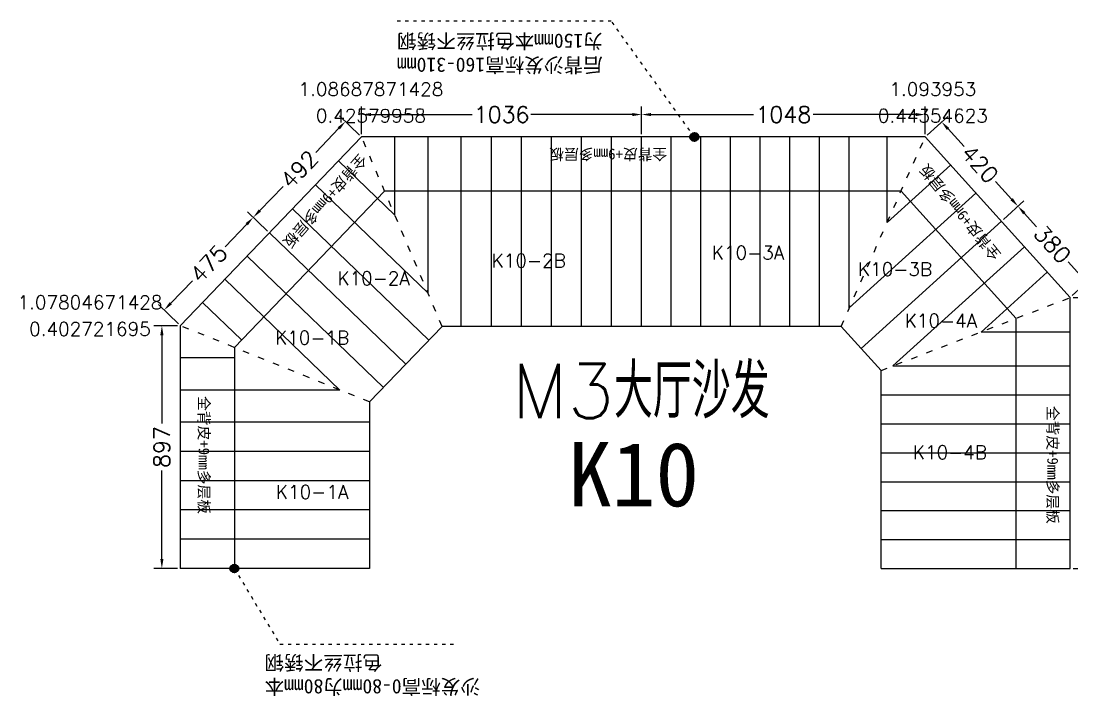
# Model space of a CAD drawing. Header units: millimetres. Extents: x 1725838 to 1745173, y -304752 to -289676.
# Drawn here: x 1728352 to 1732239, y -298434 to -295939 of the extents above; entities that cross this region are included whole.
import ezdxf

# ---------------------------------------------------------------- set-up
doc = ezdxf.new("R2010")
doc.units = ezdxf.units.MM
doc.header["$PDMODE"] = 35
doc.header["$PDSIZE"] = 3
doc.linetypes.add('ACAD_ISO03W100', pattern=[30, 12, -18])
doc.layers.add('标注', color=7, linetype='Continuous')
doc.layers.add('线型', color=3, linetype='Continuous', lineweight=50)
doc.styles.add('SIMPLEX', font='simplex.shx', dxfattribs={"bigfont": 'gbcbig.shx'})
doc.styles.get("Standard").update_dxf_attribs({"font": 'simplex.shx', "bigfont": 'gbcbig.shx'})
doc.dimstyles.new('整数60', dxfattribs={"dimtxt": 60, "dimasz": 35, "dimexe": 30, "dimexo": 10, "dimgap": 10, "dimtad": 0, "dimdec": 0, "dimzin": 12, "dimdsep": 46, "dimtxsty": 'SIMPLEX', "dimcen": 50, "dimclrd": 256, "dimclre": 256, "dimclrt": 3, "dimazin": 3, "dimtfac": 1, "dimtdec": 0, "dimtmove": 1, "dimatfit": 3, "dimfxl": 0, "dimlwd": -1, "dimlwe": -1, "dimarcsym": 0})

# ---------------------------------------------------------------- blocks, each defined once
blk = doc.blocks.new('*D238')
for p, q in [((1728931, -297065.1), (1728842.9, -297065.1)), ((1728872.9, -297100.1), (1728872.9, -297426.6)), ((1728872.9, -297927.5), (1728872.9, -297600.9)), ((1728931, -297962.5), (1728842.9, -297962.5))]:
    blk.add_line(p, q)
for points in [[(1728867.1, -297100.1), (1728878.7, -297100.1), (1728872.9, -297065.1)], [(1728867.1, -297927.5), (1728878.7, -297927.5), (1728872.9, -297962.5)]]:
    blk.add_solid(points)
at = {"layer": 'Defpoints', "color": 0}
for p in [(1728941, -297065.1), (1728872.9, -297962.5), (1728941, -297962.5)]:
    blk.add_point(p, dxfattribs=at)
at = {"color": 3, "insert": (1728872.9, -297513.8), "char_height": 60, "attachment_point": 5, "rotation": 90, "style": 'SIMPLEX'}
blk.add_mtext('897', dxfattribs=at)
blk = doc.blocks.new('*D239')
for p, q in [((1729263.5, -296715.2), (1729189.4, -296643.9)), ((1729186.7, -296689.9), (1729106.7, -296773.2)), ((1728905.8, -296982.1), (1728985.9, -296898.9)), ((1728934.1, -297057.8), (1728859.9, -296986.6))]:
    blk.add_line(p, q)
for points in [[(1729182.5, -296685.9), (1729190.9, -296694), (1729211, -296664.7)], [(1728901.6, -296978.1), (1728910, -296986.2), (1728881.6, -297007.4)]]:
    blk.add_solid(points)
at = {"layer": 'Defpoints', "color": 0}
for p in [(1729211, -296664.7), (1729270.7, -296722.1), (1728941.3, -297064.8)]:
    blk.add_point(p, dxfattribs=at)
at = {"color": 3, "insert": (1729046.3, -296836), "char_height": 60, "attachment_point": 5, "rotation": 46.1286, "style": 'SIMPLEX'}
blk.add_mtext('475', dxfattribs=at)
blk = doc.blocks.new('*D136')
for p, q in [((1729604.4, -296360.6), (1729530.3, -296289.3)), ((1729527.6, -296335.3), (1729441.8, -296424.6)), ((1729235.2, -296639.5), (1729321, -296550.2)), ((1729263.5, -296715.2), (1729189.4, -296643.9))]:
    blk.add_line(p, q)
for points in [[(1729523.4, -296331.3), (1729531.8, -296339.4), (1729551.9, -296310.1)], [(1729231, -296635.4), (1729239.5, -296643.5), (1729211, -296664.7)]]:
    blk.add_solid(points)
at = {"layer": 'Defpoints', "color": 0}
for p in [(1729611.6, -296367.5), (1729211, -296664.7), (1729270.7, -296722.1)]:
    blk.add_point(p, dxfattribs=at)
at = {"color": 3, "insert": (1729381.4, -296487.4), "char_height": 60, "attachment_point": 5, "rotation": 46.1286, "style": 'SIMPLEX'}
blk.add_mtext('492', dxfattribs=at)
blk = doc.blocks.new('*D137')
for p, q in [((1729611.6, -296357.5), (1729611.6, -296254.7)), ((1730647.6, -296357.5), (1730647.6, -296254.7)), ((1729646.6, -296284.7), (1730021, -296284.7)), ((1730612.6, -296284.7), (1730238.2, -296284.7))]:
    blk.add_line(p, q)
for points in [[(1729646.6, -296278.9), (1729646.6, -296290.5), (1729611.6, -296284.7)], [(1730612.6, -296278.9), (1730612.6, -296290.5), (1730647.6, -296284.7)]]:
    blk.add_solid(points)
at = {"layer": 'Defpoints', "color": 0}
for p in [(1730647.6, -296284.7), (1729611.6, -296367.5), (1730647.6, -296367.5)]:
    blk.add_point(p, dxfattribs=at)
at = {"color": 3, "insert": (1730129.6, -296284.7), "char_height": 60, "attachment_point": 5, "style": 'SIMPLEX'}
blk.add_mtext('1036', dxfattribs=at)
blk = doc.blocks.new('*D138')
for p, q in [((1730647.6, -296357.5), (1730647.6, -296254.7)), ((1731696, -296357.5), (1731696, -296254.7)), ((1730682.6, -296284.7), (1731061.8, -296284.7)), ((1731661, -296284.7), (1731281.8, -296284.7))]:
    blk.add_line(p, q)
for points in [[(1730682.6, -296278.9), (1730682.6, -296290.5), (1730647.6, -296284.7)], [(1731661, -296278.9), (1731661, -296290.5), (1731696, -296284.7)]]:
    blk.add_solid(points)
at = {"layer": 'Defpoints', "color": 0}
for p in [(1730647.6, -296284.7), (1730647.6, -296367.5), (1731696, -296367.5)]:
    blk.add_point(p, dxfattribs=at)
at = {"color": 3, "insert": (1731171.8, -296284.7), "char_height": 60, "attachment_point": 5, "style": 'SIMPLEX'}
blk.add_mtext('1048', dxfattribs=at)
blk = doc.blocks.new('*D139')
for p, q in [((1731703.4, -296360.8), (1731779.6, -296291.8)), ((1731780.9, -296337.9), (1731840, -296403.2)), ((1732016.1, -296597.7), (1731957, -296532.4)), ((1731985.6, -296672.5), (1732061.9, -296603.5))]:
    blk.add_line(p, q)
for points in [[(1731785.2, -296333.9), (1731776.6, -296341.8), (1731757.4, -296311.9)], [(1732020.5, -296593.7), (1732011.8, -296601.6), (1732039.6, -296623.6)]]:
    blk.add_solid(points)
at = {"layer": 'Defpoints', "color": 0}
for p in [(1731696, -296367.5), (1732039.6, -296623.6), (1731978.2, -296679.2)]:
    blk.add_point(p, dxfattribs=at)
at = {"color": 3, "insert": (1731898.5, -296467.8), "char_height": 60, "attachment_point": 5, "rotation": 312.161, "style": 'SIMPLEX'}
blk.add_mtext('420', dxfattribs=at)
blk = doc.blocks.new('*D140')
for p, q in [((1731985.6, -296672.5), (1732061.9, -296603.5)), ((1732063.1, -296649.6), (1732108.6, -296699.8)), ((1732271.1, -296879.2), (1732225.6, -296829)), ((1732240.6, -296954), (1732316.8, -296885))]:
    blk.add_line(p, q)
for points in [[(1732067.4, -296645.6), (1732058.8, -296653.5), (1732039.6, -296623.6)], [(1732275.4, -296875.3), (1732266.8, -296883.1), (1732294.6, -296905.2)]]:
    blk.add_solid(points)
at = {"layer": 'Defpoints', "color": 0}
for p in [(1732039.6, -296623.6), (1731978.2, -296679.2), (1732233.2, -296960.8)]:
    blk.add_point(p, dxfattribs=at)
at = {"color": 3, "insert": (1732167.1, -296764.4), "char_height": 60, "attachment_point": 5, "rotation": 312.161, "style": 'SIMPLEX'}
blk.add_mtext('380', dxfattribs=at)
blk = doc.blocks.new('*D141')
for p, q in [((1732243.2, -296960.8), (1732346, -296960.8)), ((1732316, -296995.8), (1732316, -297351.6)), ((1732316, -297927.5), (1732316, -297571.6)), ((1732243.2, -297962.5), (1732346, -297962.5))]:
    blk.add_line(p, q)
for points in [[(1732310.2, -296995.8), (1732321.8, -296995.8), (1732316, -296960.8)], [(1732310.2, -297927.5), (1732321.8, -297927.5), (1732316, -297962.5)]]:
    blk.add_solid(points)
at = {"layer": 'Defpoints', "color": 0}
for p in [(1732233.2, -296960.8), (1732233.2, -297962.5), (1732316, -297962.5)]:
    blk.add_point(p, dxfattribs=at)
at = {"color": 3, "insert": (1732316, -297461.6), "char_height": 60, "attachment_point": 5, "rotation": 90, "style": 'SIMPLEX'}
blk.add_mtext('1002', dxfattribs=at)

msp = doc.modelspace()

# ---------------------------------------------------------------- hatches: boundary and pattern name
at = {"layer": '线型'}
h = msp.add_hatch(color=1, dxfattribs=at)
edge = h.paths.add_edge_path()
edge.add_arc((1730842.7, -296367.5), 13.8, 0, 360)
h = msp.add_hatch(color=1, dxfattribs=at)
edge = h.paths.add_edge_path()
edge.add_arc((1729141, -297962.5), 13.8, 0, 360)

# ---------------------------------------------------------------- linework, layer by layer
at = {"color": 6}
for p, q in [((1729611.6, -296367.5), (1728941, -297065.1)), ((1731696, -296367.5), (1729611.6, -296367.5)), ((1732233.2, -296960.8), (1731696, -296367.5))]:
    msp.add_line(p, q, dxfattribs=at)
at = {"color": 1, "linetype": 'ACAD_ISO03W100', "ltscale": 2}
for p, q in [((1729909.7, -297067.5), (1729611.6, -296367.5)), ((1731385.5, -297067.5), (1731696, -296367.5)), ((1731533.2, -297230.6), (1732233.2, -296960.8)), ((1729641, -297347), (1728941, -297065.1))]:
    msp.add_line(p, q, dxfattribs=at)
at = {"color": 1}
for p, q in [((1729734.6, -296656.3), (1729734.6, -296367.5)), ((1729857.5, -296945.1), (1729857.5, -296367.5)), ((1729980.5, -297067.5), (1729980.5, -296367.5)), ((1730091.7, -297067.5), (1730091.7, -296367.5)), ((1730202.9, -297067.5), (1730202.9, -296367.5)), ((1730314, -297067.5), (1730314, -296367.5)), ((1730425.2, -297067.5), (1730425.2, -296367.5)), ((1730536.4, -297067.5), (1730536.4, -296367.5)), ((1730757.3, -297067.5), (1730757.3, -296367.5)), ((1730867, -297067.5), (1730867, -296367.5)), ((1730976.8, -297067.5), (1730976.8, -296367.5)), ((1731086.5, -297067.5), (1731086.5, -296367.5)), ((1731196.2, -297067.5), (1731196.2, -296367.5)), ((1731305.9, -297067.5), (1731305.9, -296367.5)), ((1731415.7, -296999.5), (1731415.7, -296367.5)), ((1731555.8, -296683.5), (1731555.8, -296367.5)), ((1729734.6, -296656.3), (1729526.4, -296456.2)), ((1731555.8, -296683.5), (1731790.1, -296471.4)), ((1729857.5, -296945.1), (1729441.1, -296544.8)), ((1731415.7, -296999.5), (1731884.2, -296575.3)), ((1729860.5, -297118.6), (1729355.9, -296633.5)), ((1731576.3, -297214), (1732063.2, -296773.1)), ((1729692.9, -297293), (1729188.3, -296807.8)), ((1731903.5, -297088.5), (1732148.2, -296866.9)), ((1729531.6, -297302.9), (1729105.8, -296893.6)), ((1729167.6, -297117.9), (1729023.4, -296979.3)), ((1728941, -297065.1), (1728941, -297962.5)), ((1731903.1, -297087.4), (1732233.2, -297087.4)), ((1729141, -297184), (1728941, -297184)), ((1731576.3, -297214), (1732233.2, -297214)), ((1729531.6, -297302.9), (1728941, -297302.9)), ((1731533.2, -297320.9), (1732233.2, -297320.9)), ((1729641, -297421.9), (1728941, -297421.9)), ((1731533.2, -297427.8), (1732233.2, -297427.8)), ((1729641, -297530), (1728941, -297530)), ((1731533.2, -297534.8), (1732233.2, -297534.8)), ((1729641, -297638.1), (1728941, -297638.1)), ((1731533.2, -297641.7), (1732233.2, -297641.7)), ((1729641, -297746.2), (1728941, -297746.2)), ((1731533.2, -297748.6), (1732233.2, -297748.6)), ((1729641, -297854.4), (1728941, -297854.4)), ((1731533.2, -297855.6), (1732233.2, -297855.6)), ((1729641, -297962.5), (1728941, -297962.5)), ((1731533.2, -297962.5), (1732233.2, -297962.5))]:
    msp.add_line(p, q, dxfattribs=at)
at = {"color": 4}
for p, q in [((1730647.6, -297067.5), (1730647.6, -296367.5)), ((1729696.8, -296567.5), (1729141, -297145.6)), ((1731459.3, -297149.1), (1731978.2, -296679.2)), ((1729775.3, -297207.2), (1729270.7, -296722.1)), ((1732233.2, -297962.5), (1732233.2, -296960.8)), ((1729141, -297145.6), (1729141, -297962.5))]:
    msp.add_line(p, q, dxfattribs=at)
msp.add_lwpolyline([(1732033.2, -297962.5), (1732033.2, -297037.9), (1731607.3, -296567.5), (1729696.8, -296567.5)], dxfattribs=at)
at = {"color": 1}
msp.add_lwpolyline([(1731533.2, -297962.5), (1731533.2, -297230.6), (1731385.5, -297067.5), (1729909.7, -297067.5), (1729641, -297347), (1729641, -297962.5)], dxfattribs=at)
at = {"layer": '标注', "color": 1, "linetype": 'ACAD_ISO03W100'}
for p, q in [((1730535.3, -295939), (1729727, -295939)), ((1730842.7, -296367.5), (1730535.3, -295939)), ((1729141, -297962.5), (1729309.5, -298242.2)), ((1729309.5, -298242.2), (1729951.2, -298242.2))]:
    msp.add_line(p, q, dxfattribs=at)
at = {"layer": '线型', "color": 1}
for centre in [(1730842.7, -296367.5), (1729141, -297962.5)]:
    msp.add_circle(centre, 13.8, dxfattribs=at)

# ---------------------------------------------------------------- texts
at = {"color": 1, "attachment_point": 5}
for s, insert, char_height in [('\\A1;1.08687871428', (1729646.1, -296190.9), 50), ('\\A1;1.093953', (1731724.8, -296190.9), 50), ('\\A1;0.42579958', (1729646.1, -296289.2), 50), ('\\A1;0.44354623', (1731724.8, -296289.2), 50), ('\\A1;1.07804671428', (1728606.8, -296978.8), 50), ('\\A1;0.402721695', (1728606.8, -297077), 50), ('\\A1;M3大厅沙发', (1730644.7, -297307.1), 200)]:
    msp.add_mtext(s, dxfattribs=dict(at, insert=insert, char_height=char_height))
at = {"char_height": 40}
for insert, width, attachment_point, rotation in [((1730305.8, -296406.5), 1239.728, 9, 180), ((1729601.2, -296423.6), 788.267, 7, 228.8784), ((1731707.2, -296461), 788.267, 9, 129.0871), ((1729004, -297761.4), 607.467, 9, 270), ((1732188.4, -297797.6), 607.467, 3, 270)]:
    msp.add_mtext('{\\fNSimSun|b0|i0|c134|p49;\\C0;全背皮+9mm多层板}', dxfattribs=dict(at, insert=insert, width=width, attachment_point=attachment_point, rotation=rotation))
at = {"color": 3, "char_height": 50, "attachment_point": 5}
for s, insert in [('\\A1;K10-3A', (1731041, -296795.4)), ('\\A1;K10-2B', (1730229.8, -296824.6)), ('\\A1;K10-3B', (1731585, -296856.2)), ('\\A1;K10-2A', (1729656, -296889.8)), ('\\A1;K10-4A', (1731754.5, -297046.8)), ('\\A1;K10-1B', (1729428.6, -297109.5)), ('\\A1;K10-4B', (1731787.8, -297532.9)), ('\\A1;K10-1A', (1729428.6, -297679.5))]:
    msp.add_mtext(s, dxfattribs=dict(at, insert=insert))
at = {"insert": (1730860.1, -297736.7), "char_height": 237.329, "width": 621.512, "attachment_point": 9}
msp.add_mtext('{\\fNSimSun|b0|i0|c134|p49;\\C1;K10}', dxfattribs=at)
at = {"layer": '标注', "char_height": 53.162, "width": 794.576, "attachment_point": 9, "rotation": 180}
for s, insert in [('{\\fNSimSun|b0|i0|c134|p49;\\C1;后背沙发标高160-310mm为150mm本色拉丝不锈钢}', (1729742.9, -295980.3)), ('{\\fNSimSun|b0|i0|c134|p49;\\C1;沙发标高0-80mm为80mm本色拉丝不锈钢}', (1729252.9, -298277.8))]:
    msp.add_mtext(s, dxfattribs=dict(at, insert=insert))

# ---------------------------------------------------------------- dimensions: what is measured, and where the dimension line sits
for p1, p2, distance, picture, middle in [((1729611.6, -296367.5), (1730647.6, -296367.5), 82.8, '*D137', (1730129.6, -296284.7)), ((1731696, -296367.5), (1730647.6, -296367.5), -82.8, '*D138', (1731171.8, -296284.7)), ((1729611.6, -296367.5), (1729270.7, -296722.1), -82.8, '*D136', (1729381.4, -296487.4)), ((1731696, -296367.5), (1731978.2, -296679.2), 82.8, '*D139', (1731898.5, -296467.8)), ((1732233.2, -296960.8), (1731978.2, -296679.2), -82.8, '*D140', (1732167.1, -296764.4)), ((1728941.3, -297064.8), (1729270.7, -296722.1), 82.8, '*D239', (1729046.3, -296836)), ((1732233.2, -296960.8), (1732233.2, -297962.5), 82.8, '*D141', (1732316, -297461.6)), ((1728941, -297065.1), (1728941, -297962.5), -68.1, '*D238', (1728872.9, -297513.8))]:
    dim = msp.add_aligned_dim(p1=p1, p2=p2, distance=distance, dimstyle='整数60')
    dim.commit()
    dim.dimension.update_dxf_attribs({"geometry": picture, "text_midpoint": middle})

doc.saveas('drawing.dxf')
